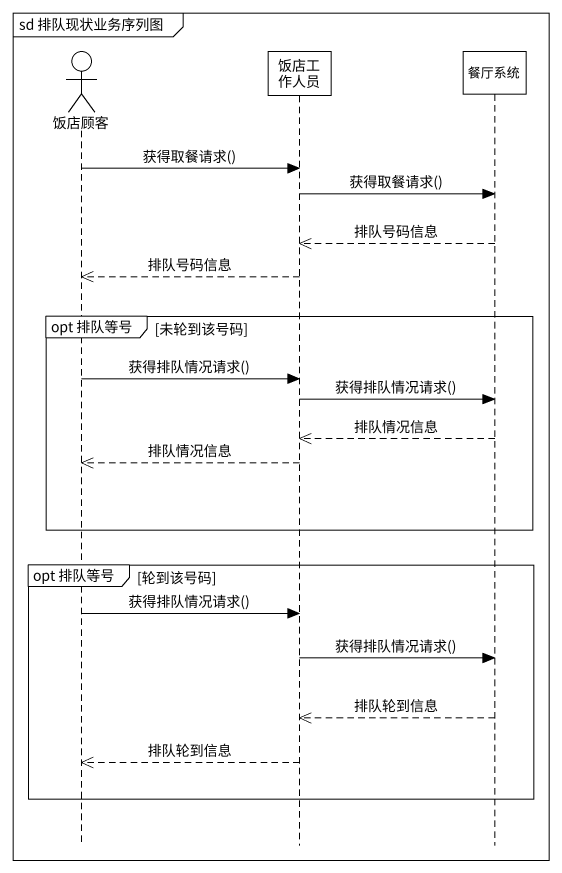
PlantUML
@startuml
mainframe sd 排队现状业务序列图
hide footbox
actor 饭店顾客
participant 饭店工作人员
participant 餐厅系统

饭店顾客 -> 饭店工作人员 : 获得取餐请求()
饭店工作人员 -> 餐厅系统 : 获得取餐请求()
餐厅系统 -->> 饭店工作人员 : 排队号码信息
饭店工作人员 -->> 饭店顾客 : 排队号码信息
group opt 排队等号 [未轮到该号码]
  饭店顾客 -> 饭店工作人员 : 获得排队情况请求()
  饭店工作人员 -> 餐厅系统 : 获得排队情况请求()
  餐厅系统 -->> 饭店工作人员 : 排队情况信息
  饭店工作人员 -->> 饭店顾客 : 排队情况信息
end
group opt 排队等号 [轮到该号码]
  饭店顾客 -> 饭店工作人员 : 获得排队情况请求()
  饭店工作人员 -> 餐厅系统 : 获得排队情况请求()
  餐厅系统 -->> 饭店工作人员 : 排队轮到信息
  饭店工作人员 -->> 饭店顾客 : 排队轮到信息
end
@enduml
